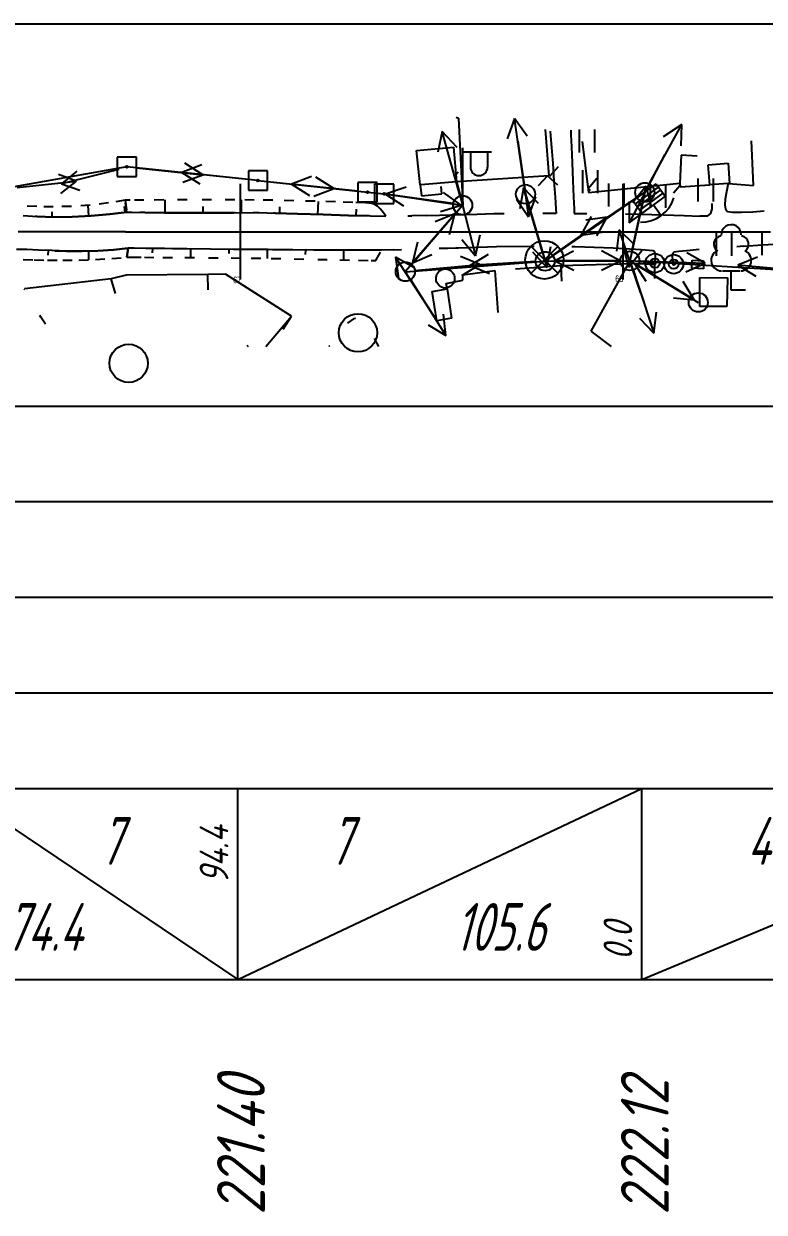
# Model space of a CAD drawing. Extents: x 2172 to 5772, y -842 to -248.
# Drawn here: x 3885.3 to 3924, y -676.2 to -614 of the extents above; entities that cross this region are included whole.
import ezdxf

# ---------------------------------------------------------------- set-up
doc = ezdxf.new("R2010")
doc.units = 0
doc.header["$MEASUREMENT"] = 0
doc.linetypes.add('CONTI', pattern=[0])
doc.linetypes.add('STROT', pattern=[1.7, 0.5, -1.2])
doc.layers.get('0').update_dxf_attribs({"linetype": 'CONTINUOUS'})
for name, color, linetype in [('DEFAULT', 7, 'CONTI'), ('OTKOSDEFAULT', 32, 'CONTI'), ('SIT_LDEFAULT', 7, 'CONTI'), ('USLZNDEFAULT', 7, 'CONTI'), ('ОТМЕТКИ_КЮВЕТОВ', 7, 'CONTINUOUS'), ('ЧЕРНЫЕ_ОТМЕТКИ', 7, 'CONTINUOUS')]:
    doc.layers.add(name, color=color, linetype=linetype)
doc.styles.add('SHRFT', font='TXT', dxfattribs={"width": 8.75})
doc.styles.add('ГОСТ', font='gost.TTF', dxfattribs={"oblique": 15, "height": 1})

# ---------------------------------------------------------------- blocks, each defined once
blk = doc.blocks.new('BL_2004')
at = {"color": 0}
blk.add_circle((0, 0), 5, dxfattribs=at)
blk = doc.blocks.new('BL_27')
at = {"color": 0}
for p, q in [((2.5, 2.5), (-2.5, 2.5)), ((-2.5, 2.5), (-2.5, -2.5)), ((2.5, -2.5), (2.5, 2.5)), ((-2.5, -2.5), (2.5, -2.5))]:
    blk.add_line(p, q, dxfattribs=at)
blk.add_circle((0, 0), 0.25, dxfattribs=at)
blk = doc.blocks.new('BL_20')
at = {"color": 0}
blk.add_circle((0, 0), 2.5, dxfattribs=at)
blk = doc.blocks.new('BL_7')
at = {"color": 0}
for p, q in [((-3.5, 3.5), (3.5, -3.5)), ((-3.5, -3.5), (3.5, 3.5))]:
    blk.add_line(p, q, dxfattribs=at)
blk.add_circle((0, 0), 5, dxfattribs=at)
blk = doc.blocks.new('BL_32')
at = {"color": 0}
for p, q in [((0, 2.5), (0, 15)), ((0, 14), (7.5, 14)), ((2, 14), (2, 10)), ((6.5, 14), (6.5, 10))]:
    blk.add_line(p, q, dxfattribs=at)
blk.add_circle((0, 0), 2.5, dxfattribs=at)
blk.add_arc((4.25, 10), 2.25, 180, 0, dxfattribs=at)
blk = doc.blocks.new('BL_22')
at = {"color": 0}
for radius in [2.5, 1.25, 0.25]:
    blk.add_circle((0, 0), radius, dxfattribs=at)
blk = doc.blocks.new('BL_2011')
at = {"color": 0}
for p, q in [((0, 0), (0, 6)), ((4, 0), (4, 6))]:
    blk.add_line(p, q, dxfattribs=at)
blk = doc.blocks.new('BL_104')
at = {"color": 0}
for p, q in [((-2.25, 5), (2.25, 5)), ((0, 0), (0, 5)), ((3.75, 0), (0, 0))]:
    blk.add_line(p, q, dxfattribs=at)
for centre, radius, start, end in [((0, 14.5), 2.6, 358, 185), ((-2.35, 12), 2.2, 100, 235), ((2.35, 12), 2.2, 305, 80), ((-2.5, 7.75), 2.75, 115, 270), ((2.5, 7.75), 2.75, 270, 65)]:
    blk.add_arc(centre, radius, start, end, dxfattribs=at)
blk = doc.blocks.new('BL_87')
at = {"color": 0}
for p, q in [((0, 4), (0, 7.5)), ((-3.75, 0), (-3.75, 4)), ((-3.75, 4), (0, 4)), ((0, 4), (3.75, 4)), ((3.75, 4), (3.75, 0)), ((-3.75, 3), (3.75, 3)), ((3.75, 2), (-3.75, 2)), ((-3.75, 1), (3.75, 1)), ((3.75, 0), (-3.75, 0))]:
    blk.add_line(p, q, dxfattribs=at)
blk.add_arc((0, -1.5), 9, 53, 127, dxfattribs=at)

msp = doc.modelspace()

# ---------------------------------------------------------------- linework, layer by layer
at = {"linetype": 'Continuous'}
for p, q in [((3396.596, -614.043), (4356.596, -614.043)), ((3396.596, -634.043), (4356.596, -634.043)), ((3396.596, -639.043), (4356.596, -639.043)), ((3396.596, -644.043), (4356.596, -644.043)), ((3396.596, -649.043), (4356.596, -649.043)), ((3396.596, -654.043), (4356.596, -654.043)), ((3396.596, -664.043), (4356.596, -664.043))]:
    msp.add_line(p, q, dxfattribs=at)
at = {"layer": 'DEFAULT', "color": 12, "linetype": 'CONTI'}
for p, q in [((3896.595, -627.421), (3896.595, -622.421)), ((3916.595, -627.421), (3916.596, -622.422)), ((3885.528, -624.921), (3884.967, -624.921)), ((3886.089, -624.921), (3885.528, -624.921)), ((3886.65, -624.921), (3886.089, -624.921)), ((3887.211, -624.921), (3886.65, -624.921)), ((3887.772, -624.921), (3887.211, -624.921)), ((3888.333, -624.921), (3887.772, -624.921)), ((3888.895, -624.921), (3888.333, -624.921)), ((3889.456, -624.921), (3888.895, -624.921)), ((3890.017, -624.921), (3889.456, -624.921)), ((3890.578, -624.921), (3890.017, -624.921)), ((3890.578, -624.92), (3902.999, -624.921)), ((3902.999, -624.921), (3904.183, -624.921)), ((3904.183, -624.921), (3905.367, -624.921)), ((3905.367, -624.921), (3906.55, -624.921)), ((3906.55, -624.921), (3907.734, -624.921)), ((3907.734, -624.921), (3908.917, -624.921)), ((3908.917, -624.921), (3910.101, -624.921)), ((3910.101, -624.921), (3911.285, -624.921)), ((3911.285, -624.921), (3912.468, -624.921)), ((3912.468, -624.921), (3913.652, -624.921)), ((3913.652, -624.921), (3914.836, -624.921)), ((3914.836, -624.921), (3916.019, -624.921)), ((3916.019, -624.921), (3917.203, -624.921)), ((3917.203, -624.921), (3918.387, -624.921)), ((3918.387, -624.921), (3919.57, -624.921)), ((3919.57, -624.921), (3920.754, -624.921)), ((3920.754, -624.921), (3921.938, -624.921)), ((3921.938, -624.921), (3923.121, -624.921)), ((3923.121, -624.921), (3924.305, -624.921))]:
    msp.add_line(p, q, dxfattribs=at)
at = {"layer": 'OTKOSDEFAULT', "color": 32, "linetype": 'STROT'}
for p, q in [((3885.942, -623.609, 44.362), (3885.231, -623.574, 44.364)), ((3886.801, -623.623, 44.358), (3885.942, -623.609, 44.362)), ((3887.752, -623.598, 44.354), (3886.801, -623.623, 44.358)), ((3888.734, -623.528, 44.35), (3887.752, -623.598, 44.354)), ((3889.69, -623.415, 44.346), (3888.734, -623.528, 44.35)), ((3890.564, -623.274, 44.342), (3889.69, -623.415, 44.346)), ((3890.831, -623.271, 44.339), (3890.564, -623.274, 44.342)), ((3890.645, -623.901, 44.452), (3890.564, -623.274, 44.342)), ((3890.564, -623.274, 44.342), (3890.645, -623.901, 44.452)), ((3891.544, -623.268, 44.331), (3890.831, -623.271, 44.339)), ((3892.576, -623.261, 44.319), (3891.544, -623.268, 44.331)), ((3893.799, -623.256, 44.305), (3892.576, -623.261, 44.319)), ((3895.082, -623.254, 44.29), (3893.799, -623.256, 44.305)), ((3896.298, -623.256, 44.275), (3895.082, -623.254, 44.29)), ((3897.316, -623.263, 44.264), (3896.298, -623.256, 44.275)), ((3898.286, -623.278, 44.268), (3897.316, -623.263, 44.264)), ((3899.374, -623.302, 44.273), (3898.286, -623.278, 44.268)), ((3900.496, -623.331, 44.278), (3899.374, -623.302, 44.273)), ((3901.554, -623.362, 44.282), (3900.496, -623.331, 44.278)), ((3902.463, -623.391, 44.287), (3901.554, -623.362, 44.282)), ((3903.131, -623.419, 44.29), (3902.463, -623.391, 44.287)), ((3903.469, -623.44, 44.291), (3903.131, -623.419, 44.29)), ((3903.611, -623.491, 44.31), (3903.469, -623.44, 44.291)), ((3903.756, -623.591, 44.331), (3903.611, -623.491, 44.31)), ((3903.892, -623.723, 44.355), (3903.756, -623.591, 44.331)), ((3904.014, -623.861, 44.378), (3903.892, -623.723, 44.355)), ((3904.11, -623.986, 44.398), (3904.014, -623.861, 44.378)), ((3904.176, -624.079, 44.412), (3904.11, -623.986, 44.398)), ((3904.199, -624.113, 44.417), (3904.176, -624.079, 44.412)), ((3890.654, -626.257, 44.357), (3890.726, -625.786, 44.445)), ((3890.726, -625.786, 44.445), (3890.654, -626.257, 44.357)), ((3903.67, -626.435, 44.359), (3903.972, -625.888, 44.422)), ((3885.231, -626.374, 44.363), (3885.807, -626.389, 44.362)), ((3885.807, -626.389, 44.362), (3886.508, -626.407, 44.361)), ((3886.508, -626.407, 44.361), (3887.298, -626.419, 44.361)), ((3887.298, -626.419, 44.361), (3888.143, -626.411, 44.36)), ((3888.143, -626.411, 44.36), (3889.007, -626.38, 44.359)), ((3889.007, -626.38, 44.359), (3889.858, -626.327, 44.358)), ((3889.858, -626.327, 44.358), (3890.654, -626.257, 44.357)), ((3890.654, -626.257, 44.357), (3890.9, -626.258, 44.356)), ((3890.9, -626.258, 44.356), (3891.564, -626.261, 44.353)), ((3891.564, -626.261, 44.353), (3892.53, -626.266, 44.347)), ((3892.53, -626.266, 44.347), (3893.686, -626.272, 44.341)), ((3893.686, -626.272, 44.341), (3894.917, -626.282, 44.335)), ((3894.917, -626.282, 44.335), (3896.111, -626.292, 44.328)), ((3896.111, -626.292, 44.328), (3897.154, -626.304, 44.323)), ((3897.154, -626.304, 44.323), (3898.197, -626.32, 44.329)), ((3898.197, -626.32, 44.329), (3899.396, -626.343, 44.335)), ((3899.396, -626.343, 44.335), (3900.632, -626.367, 44.342)), ((3900.632, -626.367, 44.342), (3901.794, -626.391, 44.349)), ((3901.794, -626.391, 44.349), (3902.765, -626.412, 44.354)), ((3902.765, -626.412, 44.354), (3903.426, -626.428, 44.358)), ((3903.426, -626.428, 44.358), (3903.67, -626.435, 44.359))]:
    msp.add_line(p, q, dxfattribs=at)
at = {"layer": 'OTKOSDEFAULT', "color": 32}
for p, q in [((3888.664, -624.107), (3888.631, -623.537)), ((3890.566, -623.912), (3890.526, -623.6)), ((3892.647, -623.927), (3892.655, -623.26)), ((3894.644, -623.941), (3894.644, -623.598)), ((3896.647, -623.925), (3896.643, -623.259)), ((3898.646, -623.957), (3898.657, -623.623)), ((3900.645, -624.021), (3900.666, -623.335)), ((3885.232, -624.077, 44.492), (3885.953, -624.123, 44.487)), ((3885.953, -624.123, 44.487), (3886.821, -624.153, 44.481)), ((3886.74, -624.151), (3886.744, -623.887)), ((3886.821, -624.153, 44.481), (3887.783, -624.146, 44.473)), ((3887.783, -624.146, 44.473), (3888.779, -624.099, 44.466)), ((3888.779, -624.099, 44.466), (3889.751, -624.011, 44.459)), ((3889.751, -624.011, 44.459), (3890.645, -623.901, 44.452)), ((3890.645, -623.901, 44.452), (3890.903, -623.904, 44.45)), ((3890.903, -623.904, 44.45), (3891.595, -623.915, 44.444)), ((3891.595, -623.915, 44.444), (3892.598, -623.927, 44.436)), ((3892.598, -623.927, 44.436), (3893.788, -623.937, 44.426)), ((3893.788, -623.937, 44.426), (3895.044, -623.942, 44.416)), ((3895.044, -623.942, 44.416), (3896.243, -623.933, 44.406)), ((3896.243, -623.933, 44.406), (3897.261, -623.91, 44.397)), ((3897.261, -623.91, 44.397), (3897.577, -623.921, 44.398)), ((3897.577, -623.921, 44.398), (3898.406, -623.949, 44.401)), ((3898.406, -623.949, 44.401), (3899.577, -623.987, 44.404)), ((3899.577, -623.987, 44.404), (3900.916, -624.029, 44.408)), ((3900.916, -624.029, 44.408), (3902.245, -624.068, 44.412)), ((3902.245, -624.068, 44.412), (3903.398, -624.096, 44.415)), ((3902.643, -624.077), (3902.651, -623.739)), ((3903.398, -624.096, 44.415), (3904.199, -624.113, 44.417)), ((3885.423, -625.855, 44.441), (3884.879, -625.844, 44.445)), ((3886.022, -625.879, 44.441), (3885.423, -625.855, 44.441)), ((3886.72, -625.911, 44.442), (3886.022, -625.879, 44.441)), ((3886.535, -625.906), (3886.523, -626.156)), ((3887.489, -625.936, 44.442), (3886.72, -625.911, 44.442)), ((3888.302, -625.944, 44.443), (3887.489, -625.936, 44.442)), ((3889.135, -625.923, 44.444), (3888.302, -625.944, 44.443)), ((3888.64, -625.941), (3888.652, -626.396)), ((3889.954, -625.87, 44.445), (3889.135, -625.923, 44.444)), ((3890.726, -625.786, 44.445), (3889.954, -625.87, 44.445)), ((3890.975, -625.79, 44.445), (3890.726, -625.786, 44.445)), ((3891.645, -625.796, 44.442), (3890.975, -625.79, 44.445)), ((3892.619, -625.807, 44.439), (3891.645, -625.796, 44.442)), ((3891.985, -625.801), (3891.981, -626.032)), ((3893.784, -625.82, 44.435), (3892.619, -625.807, 44.439)), ((3895.027, -625.834, 44.43), (3893.784, -625.82, 44.435)), ((3893.985, -625.822), (3893.98, -626.274)), ((3896.232, -625.844, 44.426), (3895.027, -625.834, 44.43)), ((3895.984, -625.843), (3895.982, -626.068)), ((3897.283, -625.854, 44.423), (3896.232, -625.844, 44.426)), ((3898.272, -625.861, 44.423), (3897.283, -625.854, 44.423)), ((3897.985, -625.858), (3897.982, -626.317)), ((3899.33, -625.871, 44.422), (3898.272, -625.861, 44.423)), ((3900.41, -625.88, 44.422), (3899.33, -625.871, 44.422)), ((3899.984, -625.877), (3899.982, -626.115)), ((3901.465, -625.887, 44.422), (3900.41, -625.88, 44.422)), ((3902.444, -625.891, 44.422), (3901.465, -625.887, 44.422)), ((3901.984, -625.889), (3901.981, -626.396)), ((3903.296, -625.89, 44.422), (3902.444, -625.891, 44.422)), ((3903.972, -625.888, 44.422), (3903.296, -625.89, 44.422))]:
    msp.add_line(p, q, dxfattribs=at)
at = {"layer": 'SIT_LDEFAULT', "color": 7}
for p, q in [((3907.866, -618.921), (3907.994, -618.986)), ((3907.994, -618.986), (3908.212, -623.538)), ((3910.917, -618.998), (3910.544, -620.059)), ((3911.428, -622.464), (3910.917, -618.998)), ((3911.592, -619.919), (3910.917, -618.998)), ((3907.142, -619.672), (3906.912, -620.768)), ((3908.083, -623.055), (3907.142, -619.672)), ((3907.926, -620.509), (3907.142, -619.672)), ((3912.523, -619.572), (3912.718, -621.998)), ((3912.791, -619.661), (3912.809, -619.9)), ((3913.859, -619.61), (3913.869, -619.852)), ((3913.869, -619.852), (3913.898, -620.475)), ((3917.967, -622.416), (3919.664, -619.314)), ((3919.664, -619.314), (3918.699, -619.965)), ((3919.633, -620.432), (3919.664, -619.314)), ((3905.797, -620.681), (3907.724, -620.506)), ((3907.724, -620.506), (3907.881, -622.304)), ((3911.096, -620.183), (3911.498, -622.96)), ((3912.809, -619.9), (3912.855, -620.514)), ((3912.855, -620.514), (3912.917, -621.355)), ((3913.898, -620.475), (3913.936, -621.324)), ((3914.452, -620.205), (3914.795, -622.871)), ((3923.418, -622.511), (3923.312, -620.175)), ((3905.993, -622.475), (3905.797, -620.681)), ((3911.17, -620.678), (3911.661, -624.146)), ((3917.734, -622.862), (3918.782, -620.895)), ((3919.639, -620.92), (3919.563, -622.378)), ((3920.475, -620.966), (3919.639, -620.92)), ((3890.649, -621.525), (3884.465, -622.622)), ((3890.228, -621.672), (3887.235, -622.41)), ((3888.032, -621.76), (3887.235, -622.41)), ((3897.504, -622.24), (3890.649, -621.525)), ((3891.146, -621.577), (3894.628, -621.94)), ((3894.572, -621.431), (3893.524, -621.826)), ((3894.628, -621.94), (3893.685, -621.34)), ((3913.202, -621.531), (3912.754, -622.03)), ((3912.917, -621.355), (3912.981, -622.272)), ((3913.936, -621.324), (3913.975, -622.252)), ((3918.54, -621.339), (3916.921, -624.46)), ((3921.049, -621.419), (3922.09, -621.344)), ((3921.135, -622.466), (3921.049, -621.419)), ((3922.09, -621.344), (3922.165, -622.392)), ((3884.914, -622.617), (3888.016, -622.271)), ((3888.016, -622.271), (3887.083, -621.93)), ((3887.2, -622.92), (3888.016, -622.271)), ((3897.006, -622.188), (3893.524, -621.826)), ((3893.524, -621.826), (3894.468, -622.425)), ((3893.581, -622.335), (3894.628, -621.94)), ((3897.504, -622.24), (3903.237, -622.853)), ((3898, -622.294), (3901.482, -622.666)), ((3900.301, -622.037), (3899.253, -622.427)), ((3901.482, -622.666), (3900.54, -622.063)), ((3907.881, -622.304), (3906.015, -622.473)), ((3907.845, -621.936), (3907.967, -621.794)), ((3912.718, -621.998), (3907.881, -622.304)), ((3907.881, -622.304), (3908.212, -623.538)), ((3912.65, -622.001), (3912.156, -622.521)), ((3913.183, -622.483), (3912.65, -622.001)), ((3912.981, -622.272), (3913.04, -623.113)), ((3913.975, -622.252), (3914.012, -623.101)), ((3915.221, -622.13), (3914.772, -622.687)), ((3914.795, -622.871), (3919.563, -622.378)), ((3919.563, -622.378), (3919.584, -622.569)), ((3887.235, -622.41), (3888.19, -622.743)), ((3902.735, -622.799), (3899.253, -622.427)), ((3899.253, -622.427), (3900.195, -623.03)), ((3900.434, -623.056), (3901.482, -622.666)), ((3903.237, -622.853), (3904.105, -622.94)), ((3904.105, -622.94), (3908.212, -623.538)), ((3905.264, -622.584), (3904.181, -622.949)), ((3907.711, -623.454), (3904.181, -622.949)), ((3904.181, -622.949), (3905.123, -623.575)), ((3904.613, -623.004), (3908.137, -623.525)), ((3905.993, -622.475), (3906.053, -623.037)), ((3906.053, -623.037), (3907.128, -622.937)), ((3907.124, -622.935), (3907.089, -622.558)), ((3908.137, -623.525), (3907.216, -622.868)), ((3908.012, -622.786), (3908.889, -626.178)), ((3911.395, -622.626), (3911.199, -623.726)), ((3912.385, -625.985), (3911.395, -622.626)), ((3912.174, -623.444), (3911.395, -622.626)), ((3911.498, -622.96), (3912.519, -626.466)), ((3912.519, -626.466), (3917.734, -622.862)), ((3914.772, -622.687), (3914.878, -622.766)), ((3917.734, -622.862), (3916.959, -626.447)), ((3917.061, -625.958), (3917.807, -622.538)), ((3917.807, -622.538), (3917.091, -623.408)), ((3918.084, -623.622), (3917.807, -622.538)), ((3919.574, -622.519), (3919.239, -622.906)), ((3919.584, -622.569), (3921.135, -622.466)), ((3922.101, -622.396), (3921.135, -622.466)), ((3921.981, -622.928), (3921.94, -623.226)), ((3922.034, -622.662), (3921.981, -622.928)), ((3922.081, -622.471), (3922.034, -622.662)), ((3922.101, -622.396), (3922.081, -622.471)), ((3922.165, -622.392), (3922.101, -622.396)), ((3922.165, -622.392), (3922.101, -622.396)), ((3922.114, -622.396), (3923.416, -622.51)), ((3922.165, -622.398), (3922.165, -622.392)), ((3908.212, -623.538), (3905.212, -627.012)), ((3907.055, -623.856), (3908.137, -623.525)), ((3911.02, -623.224), (3911.661, -624.146)), ((3911.641, -623.439), (3912.614, -626.801)), ((3911.661, -624.146), (3912.03, -623.089)), ((3913.04, -623.113), (3913.083, -623.727)), ((3914.012, -623.101), (3914.038, -623.724)), ((3917.308, -623.135), (3914.388, -625.105)), ((3917.625, -623.35), (3916.891, -626.771)), ((3916.916, -623.342), (3916.921, -624.46)), ((3921.253, -623.734), (3921.264, -623.445)), ((3921.94, -623.226), (3921.927, -623.51)), ((3921.927, -623.51), (3921.961, -623.737)), ((3885.953, -624.123), (3885.854, -624.118)), ((3886.821, -624.153), (3885.953, -624.123)), ((3887.783, -624.146), (3886.821, -624.153)), ((3888.779, -624.099), (3887.783, -624.146)), ((3889.751, -624.011), (3888.779, -624.099)), ((3890.645, -623.901), (3889.751, -624.011)), ((3891.595, -623.915), (3891.323, -623.911)), ((3892.598, -623.927), (3891.595, -623.915)), ((3893.788, -623.937), (3892.598, -623.927)), ((3895.044, -623.942), (3893.788, -623.937)), ((3896.243, -623.933), (3895.044, -623.942)), ((3896.321, -623.932), (3896.243, -623.933)), ((3898.406, -623.949), (3898.321, -623.946)), ((3899.577, -623.987), (3898.406, -623.949)), ((3900.916, -624.029), (3899.577, -623.987)), ((3902.245, -624.068), (3900.916, -624.029)), ((3903.321, -624.095), (3902.244, -624.069)), ((3905.551, -624.1), (3905.339, -624.103)), ((3905.528, -626.629), (3907.808, -623.985)), ((3906.298, -624.082), (3905.552, -624.098)), ((3907.874, -623.911), (3905.589, -626.554)), ((3906.999, -624.066), (3906.297, -624.084)), ((3907.808, -623.985), (3906.765, -624.406)), ((3907.586, -624.053), (3906.999, -624.066)), ((3907.518, -625.065), (3907.808, -623.985)), ((3907.989, -624.046), (3907.586, -624.053)), ((3908.138, -624.042), (3907.989, -624.046)), ((3908.362, -624.034), (3908.138, -624.042)), ((3908.964, -624.015), (3908.362, -624.034)), ((3909.844, -623.994), (3908.964, -624.015)), ((3910.387, -623.982), (3909.845, -623.992)), ((3913.1, -623.966), (3912.408, -623.965)), ((3912.915, -626.17), (3915.768, -624.152)), ((3913.083, -623.727), (3913.098, -623.965)), ((3914.038, -623.724), (3914.048, -623.966)), ((3914.049, -623.964), (3914.696, -623.964)), ((3914.922, -624.123), (3914.388, -625.105)), ((3915.768, -624.152), (3914.652, -624.309)), ((3915.225, -625.13), (3915.768, -624.152)), ((3916.717, -623.988), (3917.486, -624.006)), ((3916.921, -624.46), (3917.824, -623.791)), ((3917.486, -624.006), (3918.719, -624.042)), ((3918.719, -624.042), (3919.8, -624.079)), ((3919.799, -624.081), (3920.609, -624.1)), ((3920.611, -624.098), (3921.036, -624.087)), ((3921.036, -624.087), (3921.181, -623.973)), ((3921.181, -623.973), (3921.251, -623.732)), ((3921.961, -623.737), (3922.062, -623.866)), ((3922.062, -623.866), (3922.331, -623.902)), ((3922.331, -623.902), (3922.798, -623.901)), ((3922.798, -623.901), (3923.376, -623.876)), ((3923.376, -623.876), (3923.979, -623.838)), ((3916.392, -624.827), (3916.258, -625.935)), ((3917.525, -628.132), (3916.392, -624.827)), ((3917.193, -625.603), (3916.392, -624.827)), ((3905.851, -625.468), (3905.589, -626.554)), ((3908.163, -625.332), (3908.889, -626.178)), ((3908.889, -626.178), (3909.129, -625.086)), ((3914.388, -625.105), (3915.494, -624.946)), ((3886.892, -625.917), (3887.49, -625.935)), ((3887.489, -625.936), (3888.302, -625.944)), ((3888.302, -625.944), (3889.135, -625.923)), ((3889.135, -625.923), (3889.954, -625.87)), ((3889.954, -625.87), (3890.726, -625.786)), ((3890.975, -625.79), (3890.726, -625.786)), ((3891.03, -625.791), (3890.975, -625.79)), ((3893.784, -625.82), (3893.03, -625.812)), ((3895.027, -625.834), (3893.784, -625.82)), ((3896.232, -625.844), (3895.027, -625.834)), ((3897.283, -625.854), (3896.232, -625.844)), ((3898.032, -625.859), (3897.283, -625.854)), ((3900.41, -625.88), (3900.032, -625.876)), ((3901.465, -625.887), (3900.41, -625.88)), ((3902.444, -625.891), (3901.465, -625.887)), ((3903.296, -625.89), (3902.444, -625.891)), ((3903.972, -625.888), (3903.296, -625.89)), ((3904.617, -625.877), (3903.972, -625.888)), ((3905.01, -625.867), (3904.616, -625.879)), ((3907.435, -625.796), (3906.986, -625.808)), ((3907.845, -625.787), (3907.435, -625.796)), ((3907.998, -625.783), (3907.845, -625.787)), ((3908.55, -625.76), (3907.998, -625.783)), ((3909.981, -625.716), (3908.55, -625.76)), ((3909.543, -626.113), (3908.597, -626.683)), ((3911.941, -625.695), (3909.981, -625.716)), ((3911.867, -625.979), (3912.614, -626.801)), ((3912.614, -626.801), (3912.82, -625.703)), ((3914.002, -625.935), (3913.026, -626.453)), ((3914.09, -625.718), (3913.922, -625.714)), ((3916.076, -625.789), (3914.09, -625.718)), ((3916.452, -626.438), (3915.471, -625.928)), ((3917.553, -625.872), (3916.076, -625.789)), ((3916.61, -625.691), (3916.891, -626.771)), ((3916.891, -626.771), (3917.58, -625.899)), ((3918.18, -625.918), (3917.553, -625.872)), ((3918.249, -625.962), (3918.18, -625.918)), ((3918.285, -626.058), (3918.249, -625.962)), ((3918.298, -626.185), (3918.285, -626.058)), ((3919.193, -626.041), (3919.17, -626.136)), ((3919.251, -625.993), (3919.193, -626.041)), ((3919.519, -625.959), (3919.251, -625.993)), ((3920.101, -625.899), (3919.519, -625.959)), ((3920.888, -626.563), (3919.926, -626.019)), ((3920.57, -625.858), (3920.101, -625.899)), ((3922.892, -625.684), (3922.545, -625.706)), ((3923.884, -625.626), (3922.892, -625.687)), ((3924.761, -625.581), (3923.884, -625.626)), ((3906.591, -629.159), (3904.703, -626.25)), ((3904.703, -626.25), (3904.852, -627.358)), ((3905.66, -626.799), (3904.703, -626.25)), ((3905.212, -627.012), (3912.519, -626.466)), ((3905.589, -626.554), (3906.603, -626.119)), ((3905.698, -626.956), (3909.112, -626.645)), ((3909.112, -626.645), (3908.094, -626.221)), ((3908.175, -627.219), (3909.112, -626.645)), ((3912.028, -626.484), (3908.597, -626.683)), ((3908.597, -626.683), (3909.608, -627.112)), ((3913.359, -626.709), (3910.971, -626.879)), ((3912.519, -626.466), (3916.959, -626.447)), ((3913.012, -626.453), (3916.452, -626.438)), ((3916.466, -626.438), (3913.026, -626.453)), ((3913.026, -626.453), (3914.015, -626.936)), ((3918.264, -626.566), (3913.359, -626.709)), ((3913.403, -627.509), (3913.359, -626.709)), ((3916.959, -626.447), (3914.905, -630.123)), ((3915.467, -626.928), (3916.452, -626.438)), ((3916.959, -626.447), (3917.681, -628.604)), ((3926.504, -627.035), (3916.959, -626.447)), ((3916.959, -626.447), (3920.532, -628.621)), ((3920.123, -628.359), (3917.191, -626.581)), ((3917.191, -626.581), (3917.795, -627.511)), ((3918.286, -626.647), (3917.191, -626.581)), ((3917.386, -626.695), (3920.311, -628.478)), ((3917.452, -626.452), (3920.888, -626.563)), ((3918.264, -626.566), (3918.27, -626.531)), ((3918.265, -627.366), (3918.264, -626.566)), ((3918.27, -626.531), (3918.283, -626.442)), ((3918.283, -626.442), (3918.296, -626.32)), ((3918.296, -626.32), (3918.298, -626.185)), ((3919.17, -626.136), (3919.173, -626.258)), ((3919.173, -626.258), (3919.191, -626.387)), ((3919.191, -626.387), (3919.216, -626.504)), ((3919.216, -626.504), (3919.237, -626.588)), ((3919.237, -626.588), (3919.247, -626.62)), ((3919.887, -627.017), (3920.888, -626.563)), ((3920.196, -626.828), (3920.22, -626.406)), ((3920.22, -626.406), (3920.804, -626.443)), ((3920.804, -626.443), (3920.805, -626.867)), ((3923.623, -626.246), (3922.605, -626.669)), ((3926.018, -626.98), (3922.605, -626.669)), ((3922.605, -626.669), (3923.544, -627.242)), ((3890.612, -627.189), (3889.827, -627.381)), ((3894.891, -627.157), (3890.612, -627.189)), ((3895.805, -627.149), (3894.891, -627.157)), ((3894.898, -627.957), (3894.891, -627.157)), ((3899.256, -629.339), (3895.804, -627.151)), ((3905.212, -627.012), (3906.852, -629.578)), ((3906.818, -627.405), (3906.819, -627.316)), ((3906.819, -627.316), (3906.835, -627.228)), ((3906.835, -627.228), (3906.867, -627.144)), ((3906.867, -627.144), (3906.913, -627.068)), ((3906.913, -627.068), (3906.972, -627.001)), ((3906.972, -627.001), (3907.041, -626.946)), ((3907.041, -626.946), (3907.119, -626.905)), ((3907.119, -626.905), (3907.203, -626.879)), ((3907.203, -626.879), (3907.29, -626.868)), ((3907.29, -626.868), (3907.377, -626.874)), ((3907.377, -626.874), (3907.463, -626.896)), ((3907.463, -626.896), (3907.543, -626.933)), ((3907.543, -626.933), (3907.615, -626.984)), ((3907.615, -626.984), (3907.677, -627.047)), ((3907.677, -627.047), (3907.726, -627.121)), ((3907.726, -627.121), (3907.763, -627.202)), ((3907.763, -627.202), (3907.784, -627.289)), ((3907.784, -627.289), (3907.79, -627.379)), ((3908.213, -627.182), (3909.886, -626.956)), ((3908.226, -627.461), (3908.213, -627.182)), ((3909.886, -626.956), (3910.053, -629.144)), ((3917.12, -626.919), (3918.203, -630.232)), ((3920.805, -626.867), (3920.196, -626.828)), ((3920.608, -628.827), (3920.614, -627.318)), ((3920.614, -627.318), (3922.057, -627.335)), ((3922.057, -627.335), (3922.028, -628.843)), ((3885.309, -627.957), (3885.288, -627.919)), ((3889.827, -627.381), (3885.289, -627.918)), ((3890.062, -628.156), (3889.827, -627.381)), ((3905.485, -627.427), (3907.325, -630.352)), ((3906.613, -628.046), (3907.395, -627.917)), ((3906.832, -627.494), (3906.818, -627.405)), ((3906.862, -627.578), (3906.832, -627.494)), ((3906.905, -627.656), (3906.862, -627.578)), ((3906.962, -627.724), (3906.905, -627.656)), ((3907.029, -627.781), (3906.962, -627.724)), ((3907.105, -627.825), (3907.029, -627.781)), ((3907.187, -627.854), (3907.105, -627.825)), ((3907.272, -627.867), (3907.187, -627.854)), ((3907.359, -627.865), (3907.272, -627.867)), ((3907.303, -627.368), (3907.303, -627.368)), ((3907.303, -627.368), (3907.303, -627.368)), ((3907.303, -627.368), (3907.303, -627.368)), ((3907.303, -627.368), (3907.303, -627.368)), ((3907.303, -627.368), (3907.303, -627.368)), ((3907.303, -627.368), (3907.303, -627.368)), ((3907.303, -627.368), (3907.303, -627.368)), ((3907.303, -627.368), (3907.303, -627.368)), ((3907.303, -627.368), (3907.303, -627.368)), ((3907.303, -627.368), (3907.303, -627.368)), ((3907.303, -627.368), (3907.303, -627.368)), ((3907.303, -627.368), (3907.303, -627.368)), ((3907.303, -627.368), (3907.303, -627.368)), ((3907.303, -627.368), (3907.303, -627.368)), ((3907.303, -627.368), (3907.303, -627.368)), ((3907.303, -627.368), (3907.303, -627.368)), ((3907.303, -627.368), (3907.303, -627.368)), ((3907.303, -627.368), (3907.303, -627.368)), ((3907.303, -627.368), (3907.303, -627.368)), ((3907.303, -627.368), (3907.303, -627.368)), ((3907.303, -627.368), (3907.303, -627.368)), ((3907.303, -627.368), (3907.303, -627.368)), ((3907.303, -627.368), (3907.303, -627.368)), ((3907.303, -627.368), (3907.303, -627.368)), ((3907.303, -627.368), (3907.303, -627.368)), ((3907.303, -627.368), (3907.303, -627.368)), ((3907.303, -627.368), (3907.303, -627.368)), ((3907.303, -627.368), (3907.303, -627.368)), ((3907.303, -627.368), (3907.303, -627.368)), ((3907.303, -627.368), (3907.303, -627.368)), ((3907.303, -627.368), (3907.303, -627.368)), ((3907.303, -627.368), (3907.303, -627.368)), ((3907.303, -627.368), (3907.303, -627.368)), ((3907.303, -627.368), (3907.303, -627.368)), ((3907.303, -627.368), (3907.303, -627.368)), ((3907.303, -627.368), (3907.303, -627.368)), ((3907.303, -627.368), (3907.303, -627.368)), ((3907.303, -627.368), (3907.303, -627.368)), ((3907.303, -627.368), (3907.303, -627.368)), ((3907.303, -627.368), (3907.303, -627.368)), ((3907.303, -627.368), (3907.303, -627.368)), ((3907.303, -627.368), (3907.303, -627.368)), ((3907.303, -627.368), (3907.303, -627.368)), ((3907.303, -627.368), (3907.303, -627.368)), ((3907.303, -627.368), (3907.303, -627.368)), ((3907.303, -627.368), (3907.303, -627.368)), ((3907.303, -627.368), (3907.303, -627.368)), ((3907.303, -627.368), (3907.303, -627.368)), ((3907.303, -627.368), (3907.303, -627.368)), ((3907.303, -627.368), (3907.303, -627.368)), ((3907.303, -627.368), (3907.303, -627.368)), ((3907.303, -627.368), (3907.303, -627.368)), ((3907.303, -627.368), (3907.303, -627.368)), ((3907.303, -627.368), (3907.303, -627.368)), ((3907.303, -627.368), (3907.303, -627.368)), ((3907.303, -627.368), (3907.303, -627.368)), ((3907.303, -627.368), (3907.303, -627.368)), ((3907.303, -627.368), (3907.303, -627.368)), ((3907.303, -627.368), (3907.303, -627.368)), ((3907.303, -627.368), (3907.303, -627.368)), ((3907.303, -627.368), (3907.303, -627.368)), ((3907.303, -627.368), (3907.303, -627.368)), ((3907.303, -627.368), (3907.303, -627.368)), ((3907.303, -627.368), (3907.303, -627.368)), ((3907.303, -627.368), (3907.303, -627.368)), ((3907.303, -627.368), (3907.303, -627.368)), ((3907.303, -627.368), (3907.303, -627.368)), ((3907.303, -627.368), (3907.303, -627.368)), ((3907.303, -627.368), (3907.303, -627.368)), ((3907.303, -627.368), (3907.303, -627.368)), ((3907.303, -627.368), (3907.303, -627.368)), ((3907.303, -627.368), (3907.303, -627.368)), ((3907.303, -627.368), (3907.303, -627.368)), ((3907.303, -627.368), (3907.303, -627.368)), ((3907.303, -627.368), (3907.303, -627.368)), ((3907.303, -627.368), (3907.303, -627.368)), ((3907.303, -627.368), (3907.303, -627.368)), ((3907.303, -627.368), (3907.303, -627.368)), ((3907.303, -627.368), (3907.303, -627.368)), ((3907.303, -627.368), (3907.303, -627.368)), ((3907.303, -627.368), (3907.303, -627.368)), ((3907.303, -627.368), (3907.303, -627.368)), ((3907.303, -627.368), (3907.303, -627.368)), ((3907.303, -627.368), (3907.303, -627.368)), ((3907.303, -627.368), (3907.303, -627.368)), ((3907.303, -627.368), (3907.303, -627.368)), ((3907.303, -627.368), (3907.303, -627.368)), ((3907.303, -627.368), (3907.303, -627.368)), ((3907.303, -627.368), (3907.303, -627.368)), ((3907.303, -627.368), (3907.303, -627.368)), ((3907.303, -627.368), (3907.303, -627.368)), ((3907.303, -627.368), (3907.303, -627.368)), ((3907.303, -627.368), (3907.303, -627.368)), ((3907.303, -627.368), (3907.303, -627.368)), ((3907.303, -627.368), (3907.303, -627.368)), ((3907.303, -627.368), (3907.303, -627.368)), ((3907.303, -627.368), (3907.303, -627.368)), ((3907.303, -627.368), (3907.303, -627.368)), ((3907.303, -627.368), (3907.303, -627.368)), ((3907.303, -627.368), (3907.303, -627.368)), ((3907.303, -627.368), (3907.303, -627.368)), ((3907.303, -627.368), (3907.303, -627.368)), ((3907.303, -627.368), (3907.303, -627.368)), ((3907.303, -627.368), (3907.303, -627.368)), ((3907.303, -627.368), (3907.303, -627.368)), ((3907.303, -627.368), (3907.303, -627.368)), ((3907.303, -627.368), (3907.303, -627.368)), ((3907.303, -627.368), (3907.303, -627.368)), ((3907.303, -627.368), (3907.303, -627.368)), ((3907.303, -627.368), (3907.303, -627.368)), ((3907.303, -627.368), (3907.303, -627.368)), ((3907.303, -627.368), (3907.303, -627.368)), ((3907.303, -627.368), (3907.303, -627.368)), ((3907.303, -627.368), (3907.303, -627.368)), ((3907.303, -627.368), (3907.303, -627.368)), ((3907.303, -627.368), (3907.303, -627.368)), ((3907.303, -627.368), (3907.303, -627.368)), ((3907.303, -627.368), (3907.303, -627.368)), ((3907.303, -627.368), (3907.303, -627.368)), ((3907.303, -627.368), (3907.303, -627.368)), ((3907.303, -627.368), (3907.303, -627.368)), ((3907.303, -627.368), (3907.303, -627.368)), ((3907.303, -627.368), (3907.303, -627.368)), ((3907.303, -627.368), (3907.303, -627.368)), ((3907.303, -627.368), (3907.303, -627.368)), ((3907.303, -627.368), (3907.303, -627.368)), ((3907.303, -627.368), (3907.303, -627.368)), ((3907.303, -627.368), (3907.303, -627.368)), ((3907.303, -627.368), (3907.303, -627.368)), ((3907.303, -627.368), (3907.303, -627.368)), ((3907.303, -627.368), (3907.303, -627.368)), ((3907.303, -627.368), (3907.303, -627.368)), ((3907.303, -627.368), (3907.303, -627.368)), ((3907.303, -627.368), (3907.303, -627.368)), ((3907.303, -627.368), (3907.303, -627.368)), ((3907.303, -627.368), (3907.303, -627.368)), ((3907.303, -627.368), (3907.303, -627.368)), ((3907.303, -627.368), (3907.303, -627.368)), ((3907.303, -627.368), (3907.303, -627.368)), ((3907.303, -627.368), (3907.303, -627.368)), ((3907.303, -627.368), (3907.303, -627.368)), ((3907.303, -627.368), (3907.303, -627.368)), ((3907.303, -627.368), (3907.303, -627.368)), ((3907.303, -627.368), (3907.303, -627.368)), ((3907.303, -627.368), (3907.303, -627.368)), ((3907.303, -627.368), (3907.303, -627.368)), ((3907.303, -627.368), (3907.303, -627.368)), ((3907.303, -627.368), (3907.303, -627.368)), ((3907.303, -627.368), (3907.303, -627.368)), ((3907.303, -627.368), (3907.303, -627.368)), ((3907.303, -627.368), (3907.303, -627.368)), ((3907.303, -627.368), (3907.303, -627.368)), ((3907.303, -627.368), (3907.303, -627.368)), ((3907.303, -627.368), (3907.303, -627.368)), ((3907.303, -627.368), (3907.303, -627.368)), ((3907.303, -627.368), (3907.303, -627.368)), ((3907.303, -627.368), (3907.303, -627.368)), ((3907.303, -627.368), (3907.303, -627.368)), ((3907.303, -627.368), (3907.303, -627.368)), ((3907.303, -627.368), (3907.303, -627.368)), ((3907.303, -627.368), (3907.303, -627.368)), ((3907.303, -627.368), (3907.303, -627.368)), ((3907.303, -627.368), (3907.303, -627.368)), ((3907.303, -627.368), (3907.303, -627.368)), ((3907.303, -627.368), (3907.303, -627.368)), ((3907.303, -627.368), (3907.303, -627.368)), ((3907.303, -627.368), (3907.303, -627.368)), ((3907.303, -627.368), (3907.303, -627.368)), ((3907.303, -627.368), (3907.303, -627.368)), ((3907.303, -627.368), (3907.303, -627.368)), ((3907.303, -627.368), (3907.303, -627.368)), ((3907.303, -627.368), (3907.303, -627.368)), ((3907.303, -627.368), (3907.303, -627.368)), ((3907.303, -627.368), (3907.303, -627.368)), ((3907.303, -627.368), (3907.303, -627.368)), ((3907.303, -627.368), (3907.303, -627.368)), ((3907.303, -627.368), (3907.303, -627.368)), ((3907.303, -627.368), (3907.303, -627.368)), ((3907.303, -627.368), (3907.303, -627.368)), ((3907.303, -627.368), (3907.303, -627.368)), ((3907.347, -627.63), (3908.226, -627.461)), ((3907.395, -627.917), (3907.347, -627.63)), ((3907.444, -627.847), (3907.359, -627.865)), ((3907.395, -627.917), (3907.622, -629.452)), ((3907.525, -627.813), (3907.444, -627.847)), ((3907.598, -627.765), (3907.525, -627.813)), ((3907.662, -627.705), (3907.598, -627.765)), ((3907.715, -627.633), (3907.662, -627.705)), ((3907.755, -627.554), (3907.715, -627.633)), ((3907.78, -627.468), (3907.755, -627.554)), ((3907.79, -627.379), (3907.78, -627.468)), ((3920.311, -628.478), (3919.738, -627.532)), ((3906.852, -629.578), (3906.613, -628.046)), ((3919.238, -628.387), (3920.311, -628.478)), ((3918.203, -630.232), (3918.354, -629.127)), ((3922.028, -628.843), (3920.608, -628.827)), ((3886.149, -629.397), (3886.095, -629.313)), ((3886.32, -629.657), (3886.149, -629.397)), ((3886.389, -629.758), (3886.32, -629.657)), ((3897.913, -630.921), (3899.256, -629.339)), ((3898.828, -630.015), (3899.256, -629.339)), ((3902.199, -629.714), (3902.221, -629.689)), ((3902.221, -629.689), (3902.566, -629.45)), ((3902.566, -629.45), (3902.61, -629.466)), ((3906.414, -629.785), (3907.325, -630.352)), ((3907.622, -629.452), (3906.852, -629.578)), ((3907.325, -630.352), (3907.21, -629.24)), ((3917.45, -629.446), (3918.203, -630.232)), ((3914.905, -630.123), (3915.98, -630.921)), ((3896.918, -630.855), (3896.996, -630.921)), ((3901.237, -630.921), (3901.254, -630.896)), ((3901.254, -630.896), (3901.262, -630.885)), ((3903.591, -630.514), (3903.814, -630.921))]:
    msp.add_line(p, q, dxfattribs=at)
at = {"layer": 'ОТМЕТКИ_КЮВЕТОВ'}
for p, q in [((3881.577, -654.043), (3896.457, -664.043)), ((3896.457, -664.043), (3896.457, -654.043)), ((3896.457, -664.043), (3917.577, -654.043)), ((3917.577, -664.043), (3917.577, -654.043)), ((3917.577, -664.043), (3941.577, -654.043))]:
    msp.add_line(p, q, dxfattribs=at)

# ---------------------------------------------------------------- block references
at = {"layer": 'USLZNDEFAULT', "color": 7, "xscale": 0.2000000000000455, "yscale": 0.1999999999999886, "zscale": 0.2000000000000171}
for name, p in [('BL_2011', (3914.317, -620.769)), ('BL_27', (3890.649, -621.525)), ('BL_32', (3908.212, -623.538)), ('BL_27', (3897.504, -622.24)), ('BL_2011', (3914.486, -622.904)), ('BL_27', (3903.237, -622.853)), ('BL_20', (3917.734, -622.862)), ('BL_2011', (3920.524, -623.333)), ('BL_27', (3904.105, -622.94)), ('BL_20', (3911.498, -622.96)), ('BL_2011', (3915.854, -623.605)), ('BL_2011', (3918.028, -623.681)), ('BL_104', (3922.253, -627.974)), ('BL_7', (3912.485, -626.398)), ('BL_2011', (3921.479, -626.185)), ('BL_2011', (3923.872, -626.155)), ('BL_20', (3912.519, -626.466)), ('BL_20', (3916.959, -626.447)), ('BL_22', (3918.264, -626.566)), ('BL_20', (3905.212, -627.012)), ('BL_22', (3919.247, -626.62)), ('BL_20', (3920.532, -628.621)), ('BL_2004', (3902.734, -630.21)), ('BL_2004', (3890.742, -631.805))]:
    msp.add_blockref(name, p, dxfattribs=at)
at = {"layer": 'USLZNDEFAULT', "color": 7, "xscale": 0.1999999999999941, "yscale": 0.1999999999999886, "zscale": 0.2000000000000171, "rotation": 215.9999999999884}
msp.add_blockref('BL_87', (3917.716, -622.862), dxfattribs=at)

# ---------------------------------------------------------------- texts
at = {"layer": 'DEFAULT', "color": 12, "style": 'SHRFT', "width": 0.75}
for s, p in [('67', (3896.204, -627.617)), ('68', (3916.191, -627.556))]:
    msp.add_text(s, height=0.35, dxfattribs=at).set_placement(p)
at = {"layer": 'ОТМЕТКИ_КЮВЕТОВ', "style": 'ГОСТ', "oblique": 15, "width": 0.8}
for s, p in [('7', (3889.237, -658.043)), ('7', (3901.237, -658.043)), ('4', (3923.077, -658.043)), ('74.4', (3884.297, -662.543)), ('105.6', (3907.797, -662.543))]:
    msp.add_text(s, height=2.5, dxfattribs=at).set_placement(p)
at = {"layer": 'ОТМЕТКИ_КЮВЕТОВ', "style": 'ГОСТ', "oblique": 15}
for s, p in [('94.4', (3895.957, -659.043)), ('0.0', (3917.077, -663.043))]:
    msp.add_text(s, height=1.5, rotation=90, dxfattribs=at).set_placement(p)
at = {"layer": 'ЧЕРНЫЕ_ОТМЕТКИ', "style": 'ГОСТ', "oblique": 15}
for s, p in [('221.40', (3897.866, -676.364)), ('222.12', (3918.986, -676.364))]:
    msp.add_text(s, height=2.5, rotation=90, dxfattribs=at).set_placement(p)

doc.saveas('drawing.dxf')
